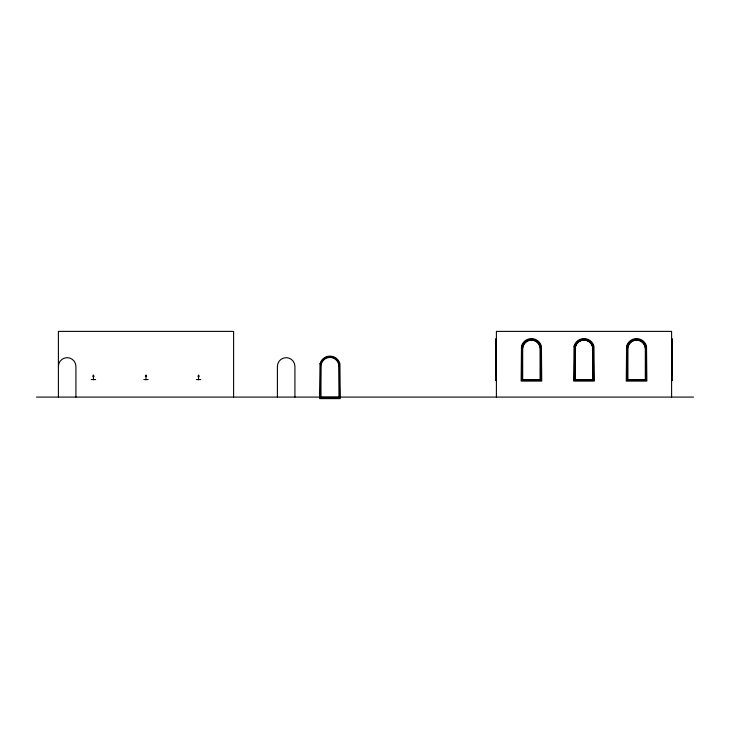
<?xml version="1.0" encoding="UTF-8"?>
<svg xmlns="http://www.w3.org/2000/svg" width="730" height="730" viewBox="0 0 730 730"><rect width="100%" height="100%" fill="white"/><g stroke="black" fill="none" stroke-linecap="round" stroke-linejoin="round"><path stroke-width="1.09" d="M92.783 376.324L93.44 375.184L94.097 376.324M145.343 376.324L146 375.184L146.657 376.324M197.903 376.324L198.56 375.184L199.217 376.324M91.25 379.563L95.63 379.563M143.81 379.563L148.19 379.563M196.37 379.563L200.75 379.563M495.524 379.782L496.4 379.782M671.6 379.782L672.476 379.782M495.962 380.44L495.524 339.258M672.038 380.44L672.476 339.258M496.4 381.096L495.962 338.601M671.6 381.096L672.038 338.601M36.5 397.084L693.5 397.084M671.6 397.084L671.6 331.384L496.4 331.384L496.4 397.084M645.539 348.885L645.539 379.782L627.581 379.782L627.581 348.885A8.979 8.979 0 0 1 636.56 339.924A8.979 8.979 0 0 1 645.539 348.885M522.461 348.885L522.461 379.782L540.419 379.782L540.419 348.885A8.979 8.979 0 0 0 531.44 339.924A8.979 8.979 0 0 0 522.461 348.885M338.939 366.405L338.939 397.302L320.981 397.302L320.981 366.405A8.979 8.979 0 0 1 329.96 357.445A8.979 8.979 0 0 1 338.939 366.405M294.92 397.084L294.92 366.423A8.76 8.76 0 0 0 286.16 357.663A8.76 8.76 0 0 0 277.4 366.423L277.4 397.084M233.6 397.084L233.6 331.384L58.4 331.384L58.4 397.084M198.56 375.184L198.56 379.782M146 375.184L146 379.782M93.44 375.184L93.44 379.782M75.92 397.084L75.92 366.423A8.76 8.76 0 0 0 67.16 357.663A8.76 8.76 0 0 0 58.4 366.423M320.005 363.759L319.667 398.616L340.253 398.616L339.915 363.759A10.302 10.302 0 0 0 320.005 363.759M320.643 363.923L320.324 397.959L339.596 397.959L339.277 363.923A9.645 9.645 0 0 0 320.643 363.923M521.485 346.239L521.147 381.096L541.733 381.096L541.395 346.239A10.302 10.302 0 0 0 521.485 346.239M522.123 346.403L521.804 380.44L541.076 380.44L540.757 346.403A9.645 9.645 0 0 0 522.123 346.403M574.045 346.239L573.707 381.096L594.293 381.096L593.955 346.239A10.302 10.302 0 0 0 574.045 346.239M574.683 346.403L574.364 380.44L593.636 380.44L593.317 346.403A9.645 9.645 0 0 0 574.683 346.403M626.605 346.239L626.267 381.096L646.853 381.096L646.515 346.239A10.302 10.302 0 0 0 626.605 346.239M627.243 346.403L626.924 380.44L646.196 380.44L645.877 346.403A9.645 9.645 0 0 0 627.243 346.403M540.2 379.563L522.68 379.563L522.68 348.904A8.76 8.76 0 0 1 531.44 340.143A8.76 8.76 0 0 1 540.2 348.904L540.2 379.563M592.76 379.563L575.24 379.563L575.24 348.904A8.76 8.76 0 0 1 584 340.143A8.76 8.76 0 0 1 592.76 348.904L592.76 379.563M645.32 379.563L627.8 379.563L627.8 348.904A8.76 8.76 0 0 1 636.56 340.143A8.76 8.76 0 0 1 645.32 348.904L645.32 379.563M592.979 379.782L575.021 379.782L575.021 348.885A8.979 8.979 0 0 1 584 339.924A8.979 8.979 0 0 1 592.979 348.885L592.979 379.782"/></g></svg>
